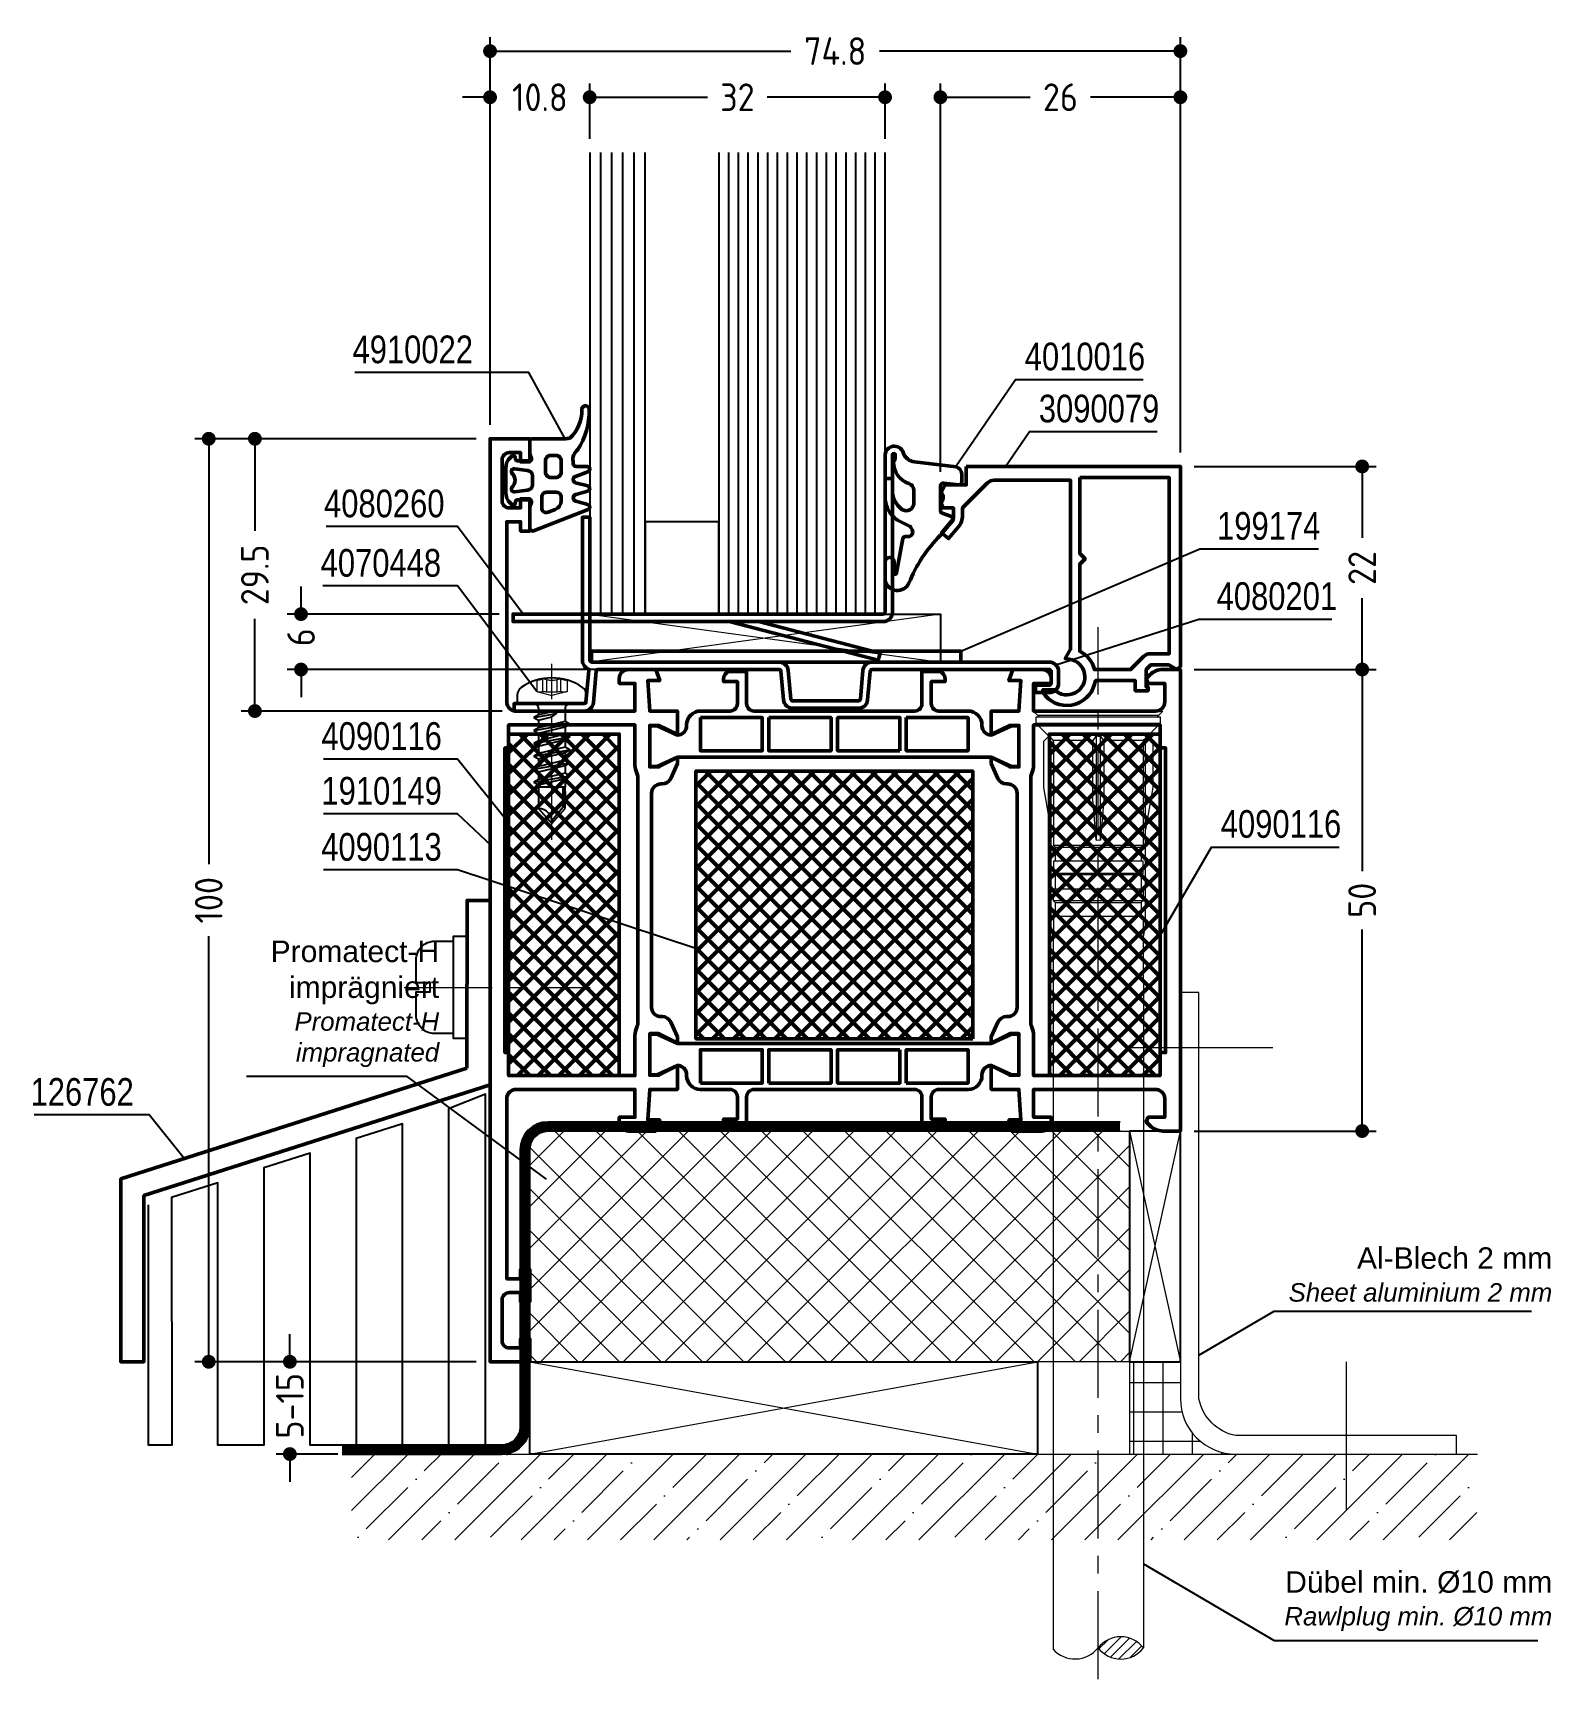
# Model space of a CAD drawing. Header units: millimetres. Extents: x 26 to 191, y 51 to 229.
import ezdxf
from ezdxf.enums import TextEntityAlignment as Align

# ---------------------------------------------------------------- set-up
doc = ezdxf.new("R2010")
doc.units = ezdxf.units.MM
doc.linetypes.add('CENTER', pattern=[50.8, 31.75, -6.35, 6.35, -6.35])
doc.linetypes.add('HIDDEN', pattern=[9.525, 6.35, -3.175])
for name, color, linetype, lineweight in [('AM_5', 3, 'Continuous', 25), ('AM_C', 50, 'Continuous', 50), ('AM_S', 80, 'Continuous', 50), ('Cent3', 70, 'CENTER', 18), ('CHide3', 70, 'HIDDEN', 18), ('Cont2', 2, 'Continuous', 25), ('Cont3', 70, 'Continuous', 18)]:
    doc.layers.add(name, color=color, linetype=linetype, lineweight=lineweight)
doc.layers.add('WBC-GER-ENG', color=7, linetype='Continuous')
doc.styles.add('HBS_DIMTEXTSTYLE', font='isocp.shx')
doc.styles.add('SWISS', font='swiss.ttf')
doc.styles.add('SWISSL', font='swissl.ttf')
doc.dimstyles.new('Konstruktionsschnitt 1-1$0', dxfattribs={"dimtxt": 3, "dimasz": 1.5, "dimexe": 1.5, "dimexo": 1.5, "dimgap": 1.5, "dimtad": 0, "dimdsep": 46, "dimtxsty": 'HBS_DIMTEXTSTYLE', "dimblk": 'PUNKT', "dimcen": 0, "dimclrd": 3, "dimclre": 3, "dimclrt": 2, "dimadec": 1, "dimazin": 2, "dimtfac": 0.7, "dimtofl": 0, "dimtmove": 0, "dimatfit": 3, "dimfxl": 0, "dimtolj": 1, "dimtzin": 0, "dimarcsym": 0})

# ---------------------------------------------------------------- blocks, each defined once
blk = doc.blocks.new('PUNKT')
at = {"color": 0, "linetype": 'Continuous'}
blk.add_line((-0.5, 0), (-1, 0), dxfattribs=at)
at = {"color": 0, "linetype": 'Continuous', "const_width": 0.5}
blk.add_lwpolyline([(-0.25, 0, 1), (0.25, 0, 1)], format="xyb", close=True, dxfattribs=at)
blk = doc.blocks.new('*D23')
at = {"layer": 'AM_5', "color": 3, "lineweight": -2, "transparency": 16777216}
for p, q in [((55.38, 167.47), (55.38, 168.97)), ((76.86, 165.97), (53.88, 165.97)), ((89.36, 159.97), (53.88, 159.97)), ((55.38, 158.47), (55.38, 156.97))]:
    blk.add_line(p, q, dxfattribs=at)
at = {"layer": 'AM_5', "color": 3, "lineweight": -2, "transparency": 16777216, "xscale": 1.5, "yscale": 1.5, "zscale": 1.5}
for p, rotation in [((55.38, 165.97), 270), ((55.38, 159.97), 90)]:
    blk.add_blockref('PUNKT', p, dxfattribs=dict(at, rotation=rotation))
at = {"layer": 'AM_5', "color": 2, "transparency": 16777216, "insert": (55.38, 163.47), "char_height": 3, "attachment_point": 5, "rotation": 90, "style": 'HBS_DIMTEXTSTYLE'}
blk.add_mtext('\\A1;6', dxfattribs=at)
blk = doc.blocks.new('*D24')
at = {"layer": 'AM_5', "color": 3, "lineweight": -2, "transparency": 16777216}
for p, q in [((74.36, 184.97), (48.88, 184.97)), ((50.38, 183.47), (50.38, 174.98)), ((50.38, 156.97), (50.38, 165.46)), ((77.16, 155.47), (48.88, 155.47))]:
    blk.add_line(p, q, dxfattribs=at)
at = {"layer": 'AM_5', "color": 3, "lineweight": -2, "transparency": 16777216, "xscale": 1.5, "yscale": 1.5, "zscale": 1.5}
for p, rotation in [((50.38, 184.97), 90), ((50.38, 155.47), 270)]:
    blk.add_blockref('PUNKT', p, dxfattribs=dict(at, rotation=rotation))
at = {"layer": 'AM_5', "color": 2, "transparency": 16777216, "insert": (50.38, 170.22), "char_height": 3, "attachment_point": 5, "rotation": 90, "style": 'HBS_DIMTEXTSTYLE'}
blk.add_mtext('\\A1;29.5', dxfattribs=at)
blk = doc.blocks.new('*D25')
at = {"layer": 'AM_5', "color": 3, "lineweight": -2, "transparency": 16777216}
for p, q in [((74.36, 184.97), (43.88, 184.97)), ((45.38, 183.47), (45.38, 138.87)), ((45.38, 86.47), (45.38, 131.07)), ((74.36, 84.97), (43.88, 84.97))]:
    blk.add_line(p, q, dxfattribs=at)
at = {"layer": 'AM_5', "color": 3, "lineweight": -2, "transparency": 16777216, "xscale": 1.5, "yscale": 1.5, "zscale": 1.5}
for p, rotation in [((45.38, 184.97), 90), ((45.38, 84.97), 270)]:
    blk.add_blockref('PUNKT', p, dxfattribs=dict(at, rotation=rotation))
at = {"layer": 'AM_5', "color": 2, "transparency": 16777216, "insert": (45.38, 134.97), "char_height": 3, "attachment_point": 5, "rotation": 90, "style": 'HBS_DIMTEXTSTYLE'}
blk.add_mtext('\\A1;100', dxfattribs=at)
blk = doc.blocks.new('*D26')
at = {"layer": 'AM_5', "color": 3, "lineweight": -2, "transparency": 16777216}
for p, q in [((152.16, 181.97), (171.86, 181.97)), ((170.36, 180.47), (170.36, 174.25)), ((170.36, 161.47), (170.36, 167.69)), ((152.16, 159.97), (171.86, 159.97))]:
    blk.add_line(p, q, dxfattribs=at)
at = {"layer": 'AM_5', "color": 3, "lineweight": -2, "transparency": 16777216, "xscale": 1.5, "yscale": 1.5, "zscale": 1.5}
for p, rotation in [((170.36, 181.97), 90), ((170.36, 159.97), 270)]:
    blk.add_blockref('PUNKT', p, dxfattribs=dict(at, rotation=rotation))
at = {"layer": 'AM_5', "color": 2, "transparency": 16777216, "insert": (170.36, 170.97), "char_height": 3, "attachment_point": 5, "rotation": 90, "style": 'HBS_DIMTEXTSTYLE'}
blk.add_mtext('\\A1;22', dxfattribs=at)
blk = doc.blocks.new('*D27')
at = {"layer": 'AM_5', "color": 3, "lineweight": -2, "transparency": 16777216}
for p, q in [((152.16, 159.97), (171.86, 159.97)), ((170.36, 158.47), (170.36, 138.12)), ((170.36, 111.47), (170.36, 131.82)), ((152.16, 109.97), (171.86, 109.97))]:
    blk.add_line(p, q, dxfattribs=at)
at = {"layer": 'AM_5', "color": 3, "lineweight": -2, "transparency": 16777216, "xscale": 1.5, "yscale": 1.5, "zscale": 1.5}
for p, rotation in [((170.36, 159.97), 90), ((170.36, 109.97), 270)]:
    blk.add_blockref('PUNKT', p, dxfattribs=dict(at, rotation=rotation))
at = {"layer": 'AM_5', "color": 2, "transparency": 16777216, "insert": (170.36, 134.97), "char_height": 3, "attachment_point": 5, "rotation": 90, "style": 'HBS_DIMTEXTSTYLE'}
blk.add_mtext('\\A1;50', dxfattribs=at)
blk = doc.blocks.new('*D28')
at = {"layer": 'AM_5', "color": 3, "lineweight": -2, "transparency": 16777216}
for p, q in [((86.66, 217.47), (86.66, 223.47)), ((118.66, 217.47), (118.66, 223.47)), ((88.16, 221.97), (99.42, 221.97)), ((117.16, 221.97), (105.9, 221.97))]:
    blk.add_line(p, q, dxfattribs=at)
at = {"layer": 'AM_5', "color": 3, "lineweight": -2, "transparency": 16777216, "xscale": 1.5, "yscale": 1.5, "zscale": 1.5, "rotation": 180}
blk.add_blockref('PUNKT', (86.66, 221.97), dxfattribs=at)
at = {"layer": 'AM_5', "color": 3, "lineweight": -2, "transparency": 16777216, "xscale": 1.5, "yscale": 1.5, "zscale": 1.5}
blk.add_blockref('PUNKT', (118.66, 221.97), dxfattribs=at)
at = {"layer": 'AM_5', "color": 2, "transparency": 16777216, "insert": (102.66, 221.97), "char_height": 3, "attachment_point": 5, "style": 'HBS_DIMTEXTSTYLE'}
blk.add_mtext('\\A1;32', dxfattribs=at)
blk = doc.blocks.new('*D29')
at = {"layer": 'AM_5', "color": 3, "lineweight": -2, "transparency": 16777216}
for p, q in [((75.86, 186.47), (75.86, 223.47)), ((86.66, 217.47), (86.66, 223.47)), ((74.36, 221.97), (72.86, 221.97)), ((88.16, 221.97), (89.66, 221.97))]:
    blk.add_line(p, q, dxfattribs=at)
at = {"layer": 'AM_5', "color": 3, "lineweight": -2, "transparency": 16777216, "xscale": 1.5, "yscale": 1.5, "zscale": 1.5}
blk.add_blockref('PUNKT', (75.86, 221.97), dxfattribs=at)
at = {"layer": 'AM_5', "color": 3, "lineweight": -2, "transparency": 16777216, "xscale": 1.5, "yscale": 1.5, "zscale": 1.5, "rotation": 180}
blk.add_blockref('PUNKT', (86.66, 221.97), dxfattribs=at)
at = {"layer": 'AM_5', "color": 2, "transparency": 16777216, "insert": (81.26, 221.97), "char_height": 3, "attachment_point": 5, "style": 'HBS_DIMTEXTSTYLE'}
blk.add_mtext('\\A1;10.8', dxfattribs=at)
blk = doc.blocks.new('*D30')
at = {"layer": 'AM_5', "color": 3, "lineweight": -2, "transparency": 16777216}
for p, q in [((124.66, 181.37), (124.66, 223.47)), ((150.66, 183.47), (150.66, 223.47)), ((126.16, 221.97), (134.4, 221.97)), ((149.16, 221.97), (140.93, 221.97))]:
    blk.add_line(p, q, dxfattribs=at)
at = {"layer": 'AM_5', "color": 3, "lineweight": -2, "transparency": 16777216, "xscale": 1.5, "yscale": 1.5, "zscale": 1.5, "rotation": 180}
blk.add_blockref('PUNKT', (124.66, 221.97), dxfattribs=at)
at = {"layer": 'AM_5', "color": 3, "lineweight": -2, "transparency": 16777216, "xscale": 1.5, "yscale": 1.5, "zscale": 1.5}
blk.add_blockref('PUNKT', (150.66, 221.97), dxfattribs=at)
at = {"layer": 'AM_5', "color": 2, "transparency": 16777216, "insert": (137.66, 221.97), "char_height": 3, "attachment_point": 5, "style": 'HBS_DIMTEXTSTYLE'}
blk.add_mtext('\\A1;26', dxfattribs=at)
blk = doc.blocks.new('*D31')
at = {"layer": 'AM_5', "color": 3, "lineweight": -2, "transparency": 16777216}
for p, q in [((75.86, 186.47), (75.86, 228.47)), ((150.66, 183.47), (150.66, 228.47)), ((77.36, 226.97), (108.46, 226.97)), ((149.16, 226.97), (118.06, 226.97))]:
    blk.add_line(p, q, dxfattribs=at)
at = {"layer": 'AM_5', "color": 3, "lineweight": -2, "transparency": 16777216, "xscale": 1.5, "yscale": 1.5, "zscale": 1.5, "rotation": 180}
blk.add_blockref('PUNKT', (75.86, 226.97), dxfattribs=at)
at = {"layer": 'AM_5', "color": 3, "lineweight": -2, "transparency": 16777216, "xscale": 1.5, "yscale": 1.5, "zscale": 1.5}
blk.add_blockref('PUNKT', (150.66, 226.97), dxfattribs=at)
at = {"layer": 'AM_5', "color": 2, "transparency": 16777216, "insert": (113.26, 226.97), "char_height": 3, "attachment_point": 5, "style": 'HBS_DIMTEXTSTYLE'}
blk.add_mtext('\\A1;74.8', dxfattribs=at)
blk = doc.blocks.new('*D47')
at = {"layer": 'AM_5', "color": 3, "lineweight": -2, "transparency": 16777216}
for p, q in [((54.17, 86.47), (54.17, 87.97)), ((74.36, 84.97), (52.67, 84.97)), ((59.36, 74.97), (52.67, 74.97)), ((54.17, 73.47), (54.17, 71.97))]:
    blk.add_line(p, q, dxfattribs=at)
at = {"layer": 'AM_5', "color": 3, "lineweight": -2, "transparency": 16777216, "xscale": 1.5, "yscale": 1.5, "zscale": 1.5}
for p, rotation in [((54.17, 84.97), 270), ((54.17, 74.97), 90)]:
    blk.add_blockref('PUNKT', p, dxfattribs=dict(at, rotation=rotation))
at = {"layer": 'AM_5', "color": 2, "transparency": 16777216, "insert": (54.17, 80.2), "char_height": 3, "attachment_point": 5, "rotation": 90, "style": 'HBS_DIMTEXTSTYLE'}
blk.add_mtext('\\A1;5-15', dxfattribs=at)
blk = doc.blocks.new('WS4070448')
for p, q in [((-1.45, -9), (-1.45, -11.36)), ((-1.45, -9), (1.45, -9)), ((1.45, -11.36), (1.45, -9)), ((-1.45, -11.36), (0, -13)), ((0, -13), (1.45, -11.36))]:
    blk.add_line(p, q)
blk.add_lwpolyline([(3.32, 1.75, 0.314856), (-3.32, 1.75, 0.244912), (-3.75, 0.93), (-3.75, 0), (3.75, 0), (3.75, 0.93, 0.244912), (3.32, 1.75, 0.138291)], format="xyb")
for points in [[(-1.95, -1.5), (-1.45, -1.79), (0, -1.44), (0.5, -1.07), (0, -0.87), (-1.45, -1.21)], [(-1.95, -2.9), (-1.45, -3.19), (1.45, -2.5), (1.95, -2.21), (1.45, -1.92), (-1.45, -2.61)], [(-1.95, -4.3), (-1.45, -4.59), (1.45, -3.9), (1.95, -3.61), (1.45, -3.32), (-1.45, -4.01)], [(-1.95, -5.7), (-1.45, -5.99), (1.45, -5.3), (1.95, -5.01), (1.45, -4.72), (-1.45, -5.41)], [(-1.95, -7.1), (-1.45, -7.39), (1.45, -6.7), (1.95, -6.41), (1.45, -6.12), (-1.45, -6.81)], [(-1.95, -8.5), (-1.45, -8.79), (1.45, -8.1), (1.95, -7.81), (1.45, -7.52), (-1.45, -8.21)]]:
    blk.add_lwpolyline(points, close=True)
for points in [[(-1.95, -1.5), (0.5, -1.07)], [(-1.45, -0.5), (-1.45, -1.21)], [(1.45, -0.5), (1.45, -1.92)], [(-1.95, -2.9), (1.95, -2.21)], [(-1.45, -1.79), (-1.45, -2.21)], [(-1.45, -1.79), (-1.45, -2.61)], [(-1.45, -1.79), (-1.45, -2.61)], [(-1.45, -3.19), (-1.45, -4.01)], [(1.45, -2.5), (1.45, -3.32)], [(-1.95, -4.3), (1.95, -3.61)], [(-1.95, -5.7), (1.95, -5.01)], [(-1.45, -4.59), (-1.45, -5.41)], [(1.45, -3.9), (1.45, -4.72)], [(1.45, -5.3), (1.45, -6.12)], [(-1.95, -7.1), (1.95, -6.41)], [(-1.45, -5.99), (-1.45, -6.81)], [(1.45, -6.7), (1.45, -7.52)], [(-1.95, -8.5), (1.95, -7.81)], [(-1.45, -7.39), (-1.45, -8.21)], [(-1.45, -8.79), (-1.45, -9)], [(1.45, -8.1), (1.45, -9)], [(-1.45, -10.19), (-1.45, -11.01)], [(1.2, -9), (1.2, -11.25), (0.03, -12.65)], [(1.45, -9.5), (1.45, -10.32)]]:
    blk.add_lwpolyline(points)
for centre, radius, start, end in [((-1.95, -0.5), 0.5, 0, 90), ((1.95, -0.5), 0.5, 90, 180), ((-1.46, -12.83), 1.47, 353.4244, 89.6688)]:
    blk.add_arc(centre, radius, start, end)
at = {"layer": 'Cent3', "ltscale": 0.3}
blk.add_line((-0.02, -14.76), (0, 4.3), dxfattribs=at)
at = {"layer": 'CHide3'}
for p, q in [((-0.97, 1.33), (-0.97, 2.72)), ((-0.56, 1.33), (-0.56, 2.61)), ((0.56, 1.33), (0.56, 2.61)), ((0.97, 1.33), (0.97, 2.72))]:
    blk.add_line(p, q, dxfattribs=at)
for points in [[(-1.65, 2.56), (-1.65, 1.33)], [(1.65, 2.56), (1.65, 1.33)], [(-1.65, 1.33), (0, 0.89)], [(1.65, 1.33), (0, 0.89)]]:
    blk.add_lwpolyline(points, dxfattribs=at)
for centre, radius, start, end in [((-1.59, 3.84), 1.28, 267.2848, 298.8872), ((0, 5.49), 2.94, 250.6988, 289.3012), ((1.59, 3.84), 1.28, 241.1128, 272.7152), ((-1.31, 2.49), 1.21, 253.6643, 286.3357), ((0, 11.41), 10.13, 264.4948, 275.5052), ((1.31, 2.49), 1.21, 253.6643, 286.3357)]:
    blk.add_arc(centre, radius, start, end, dxfattribs=at)
blk = doc.blocks.new('*U53', base_point=(81.66, 166.97))
for p, q in [((82.86, 166.97), (82.86, 216.97)), ((84.06, 166.97), (84.06, 216.97)), ((85.26, 166.97), (85.26, 216.97)), ((86.46, 166.97), (86.46, 216.97)), ((96.72, 166.97), (96.72, 216.97)), ((97.78, 166.97), (97.78, 216.97)), ((98.84, 166.97), (98.84, 216.97)), ((99.9, 166.97), (99.9, 216.97)), ((100.96, 166.97), (100.96, 216.97)), ((102.02, 166.97), (102.02, 216.97)), ((103.08, 166.97), (103.08, 216.97)), ((104.13, 166.97), (104.13, 216.97)), ((105.19, 166.97), (105.19, 216.97)), ((106.25, 166.97), (106.25, 216.97)), ((107.31, 166.97), (107.31, 216.97)), ((108.37, 166.97), (108.37, 216.97)), ((109.43, 166.97), (109.43, 216.97)), ((110.49, 166.97), (110.49, 216.97)), ((111.55, 166.97), (111.55, 216.97)), ((112.6, 166.97), (112.6, 216.97))]:
    blk.add_line(p, q)
for points in [[(81.66, 216.97), (81.66, 166.97), (87.66, 166.97), (87.66, 216.97)], [(95.66, 216.97), (95.66, 166.97), (113.66, 166.97), (113.66, 216.97)]]:
    blk.add_lwpolyline(points)
blk.add_lwpolyline([(87.66, 166.97), (95.66, 166.97), (95.66, 176.97), (87.66, 176.97)], close=True)
blk = doc.blocks.new('*U55')
at = {"const_width": 1, "flags": 128}
blk.add_lwpolyline([(0, -0.5), (-62, -0.5, 0.41421), (-64.5, -3), (-64.5, -33, -0.414227), (-67, -35.5), (-84.3, -35.5)], format="xyb", dxfattribs=at)
for points in [[(0, 0), (-62, 0, 0.41421), (-65, -3), (-65, -33, -0.414227), (-67, -35), (-84.3, -35)], [(0, -1), (-62, -1, 0.41421), (-64, -3), (-64, -33, -0.414227), (-67, -36), (-84.3, -36)]]:
    blk.add_lwpolyline(points, format="xyb")
blk = doc.blocks.new('WI3090079')
for points in [[(-23.2, 22), (-23.2, 20), (-25.5, 20), (-25.9, 19.21, -0.339409), (-25.93, 17.99), (-25.7, 17.5), (-24.6, 17.5), (-24.6, 16.35), (-25.88, 14.82), (-25.12, 14.18), (-24.07, 15.43, 0.176327), (-23.6, 16.71), (-23.6, 17.5), (-20.89, 20.21, -0.198912), (-20.19, 20.5), (-11.9, 20.5), (-11.9, 2.2), (-12.48, 1.19), (-12.04, 1.13, -1.382111), (-13.66, -2.2), (-14.9, -2.2), (-14.9, -2.49, 0.652679), (-9.3, -1.57), (-9.2, -1.2), (-4.9, -1.2), (-4.9, -2.3), (-3.5, -2.3), (-3.5, -1.9), (-3.7, -1.9), (-3.7, 0), (-3.2, 0.5), (-1.25, 0.5), (-0.45, 0.04), (0, 0.3), (0, 22), (-23.2, 22)], [(-10.9, 20.8), (-10.9, 12.58), (-10.32, 12), (-10.9, 11.42), (-10.9, 1.97, -0.213458), (-9.31, 0), (-5.4, 0), (-3.99, 1.41, -0.198912), (-3.28, 1.7), (-1.2, 1.7), (-1.2, 20.8), (-10.9, 20.8)]]:
    blk.add_lwpolyline(points, format="xyb", close=True)
blk = doc.blocks.new('WI4010016')
for points in [[(1.19, 1.96, -0.346133), (1.8, 1.18), (1.8, 0.3, -0.449698), (1.46, 0), (-0.16, 0.2, 0.449698), (-0.5, -0.1), (-0.5, -2.79, 0.315299), (-0.3, -3.07), (0.7, -3.44, -0.548619), (0.81, -3.93), (-0.5, -5.46, 0.104737), (-3.91, -10.66, -0.684728), (-6.5, -10.42), (-6.5, -8.36, -1), (-5.5, -8.36), (-5.5, -9.42, 0.287601), (-5.34, -9.69, 0.156883), (-5.25, -9.53), (-4.59, -5.82, -0.041381), (-4.57, -5.74), (-4.52, -5.69, -0.200274), (-4.31, -5.6), (-4, -5.6, 0.57735), (-3.57, -4.85), (-3.72, -4.58, 0.149451), (-3.85, -4.46), (-5.14, -3.83, -0.069927), (-5.25, -3.76), (-5.51, -3.53, -0.212557), (-6.5, -1.3), (-6.5, 3.2, -0.852431), (-4.55, 3.51, 0.291336), (-3.3, 2.49), (1.19, 1.96)], [(-3.4, -2, -0.612992), (-4.67, -2.65, -0.239931), (-5.7, -0.63), (-5.7, 3.25, -1), (-5.4, 3.25), (-5.4, 2.88, -0.317837), (-5.6, 2.6), (-5.6, 2.51, 0.317975), (-3.93, 0.15, -0.317975), (-3.4, -0.6), (-3.4, -2)]]:
    blk.add_lwpolyline(points, format="xyb", close=True)
blk = doc.blocks.new('WI126762')
blk.add_lwpolyline([(-2.5, -18.18), (-40, -30.17), (-40, -50), (-37.5, -50), (-37.5, -32), (0, -20), (0, 0), (-2.5, 0), (-2.5, -18.18)], close=True)
blk = doc.blocks.new('WI1910149')
for points in [[(20.3, -14.8), (19.57, -13.19, 0.294108), (18.66, -12.6), (18.5, -12.6, -0.414214), (17.5, -11.6), (17.5, 11.6, -0.414214), (18.5, 12.6), (18.66, 12.6, 0.294108), (19.57, 13.19), (20.3, 14.8), (20.3, 15.5), (18.1, 14.5), (17.3, 14.5), (17.3, 18.9), (18.1, 18.9), (20.3, 17.9), (20.3, 20.5), (17.3, 20.5), (17.08, 23.8), (18.39, 23.8), (17.95, 25), (15, 25, 0.414214), (14, 24), (14, 23.5), (15.7, 23.5), (15.7, 20.5), (2.8, 20.5, -0.414214), (1.8, 21.5), (1.8, 41), (3.3, 41), (3.3, 40), (4.3, 40), (4.3, 43.5), (3.3, 43.5), (3.3, 42.5), (2.1, 42.5, -0.414214), (1.3, 43.3), (1.3, 47.7, -0.414214), (2.1, 48.5), (3.3, 48.5), (3.3, 47.5), (4.3, 47.5), (4.3, 50), (0, 50), (0, -50), (4.3, -50), (4.3, -47.5), (3.3, -47.5), (3.3, -48.5), (2.1, -48.5, -0.414214), (1.3, -47.7), (1.3, -43.3, -0.414214), (2.1, -42.5), (3.3, -42.5), (3.3, -43.5), (4.3, -43.5), (4.3, -40), (3.3, -40), (3.3, -41), (1.8, -41), (1.8, -21.5, -0.414214), (2.8, -20.5), (15.7, -20.5), (15.7, -23.5), (14, -23.5), (14, -24, 0.414214), (15, -25), (17.95, -25), (18.39, -23.8), (17.08, -23.8), (17.3, -20.5), (20.3, -20.5), (20.3, -17.9), (18.1, -18.9), (17.3, -18.9), (17.3, -14.5), (18.1, -14.5), (20.3, -15.5), (20.3, -14.8)], [(54.3, 14.8), (54.3, 15.5), (56.5, 14.5), (57.3, 14.5), (57.3, 18.9), (56.5, 18.9), (54.3, 17.9), (54.3, 20.5), (57.3, 20.5), (57.52, 23.8), (56.21, 23.8), (56.65, 25), (59.8, 25, -0.414214), (60.8, 24), (60.8, 23.5), (58.9, 23.5), (58.9, 20.5), (72.1, 20.5, 0.414214), (73.1, 21.5), (73.1, 23.5), (71.3, 23.5), (71.09, 24.01), (71.49, 24.41, -0.198912), (72.9, 25), (74.8, 25), (74.8, -25), (72.9, -25, -0.198912), (71.49, -24.41), (71.09, -24.01), (71.3, -23.5), (73.1, -23.5), (73.1, -21.5, 0.414214), (72.1, -20.5), (58.9, -20.5), (58.9, -23.5), (60.8, -23.5), (60.8, -24, -0.414214), (59.8, -25), (56.65, -25), (56.21, -23.8), (57.52, -23.8), (57.3, -20.5), (54.3, -20.5), (54.3, -17.9), (56.5, -18.9), (57.3, -18.9), (57.3, -14.5), (56.5, -14.5), (54.3, -15.5), (54.3, -14.8), (55.03, -13.19, -0.294108), (55.94, -12.6), (56.1, -12.6, 0.414214), (57.1, -11.6), (57.1, 11.6, 0.414214), (56.1, 12.6), (55.94, 12.6, -0.294108), (55.03, 13.19), (54.3, 14.8)], [(54.3, 17.9), (54.3, 17.95), (56.3, 18.95), (57.3, 18.95), (57.3, 14.45), (56.3, 14.45), (54.3, 15.45), (54.3, 15.5), (20.3, 15.5), (20.3, 15.45), (18.3, 14.45), (17.3, 14.45), (17.3, 18.95), (18.3, 18.95), (20.3, 17.95), (20.3, 17.9, 0.414214), (21.3, 18.9), (21.3, 19, -0.414214), (22.8, 20.5), (26, 20.5, 0.414214), (26.8, 21.3), (26.8, 23.7), (25.3, 23.7), (25.3, 24, -0.414214), (26.1, 24.8), (27.8, 24.8), (27.8, 21.3, 0.414214), (28.6, 20.5), (46, 20.5, 0.414214), (46.8, 21.3), (46.8, 24.8), (48.5, 24.8, -0.414214), (49.3, 24), (49.3, 23.7), (47.8, 23.7), (47.8, 21.3, 0.414214), (48.6, 20.5), (51.8, 20.5, -0.414214), (53.3, 19), (53.3, 18.9, 0.414214), (54.3, 17.9)], [(2, 16.5), (1.6, 16.5), (1.6, -16.5), (2, -16.5), (2, -19), (15.7, -19), (15.7, -14.65, -0.112281), (15.9, -13.76, 0.112281), (16, -13.33), (16, 13.33, 0.112281), (15.9, 13.76, -0.112281), (15.7, 14.65), (15.7, 19), (2, 19), (2, 16.5)], [(72.6, 16.5), (73.2, 16.5), (73.2, -16.5), (72.6, -16.5), (72.6, -19), (58.9, -19), (58.9, -14.65, 0.112281), (58.7, -13.76, -0.112281), (58.6, -13.33), (58.6, 13.33, -0.112281), (58.7, 13.76, 0.112281), (58.9, 14.65), (58.9, 19), (72.6, 19), (72.6, 16.5)], [(54.3, -17.9), (54.3, -17.95), (56.3, -18.95), (57.3, -18.95), (57.3, -14.45), (56.3, -14.45), (54.3, -15.45), (54.3, -15.5), (20.3, -15.5), (20.3, -15.45), (18.3, -14.45), (17.3, -14.45), (17.3, -18.95), (18.3, -18.95), (20.3, -17.95), (20.3, -17.9, -0.414214), (21.3, -18.9), (21.3, -19, 0.414214), (22.8, -20.5), (26, -20.5, -0.414214), (26.8, -21.3), (26.8, -23.7), (25.3, -23.7), (25.3, -24, 0.414214), (26.1, -24.8), (27.8, -24.8), (27.8, -21.3, -0.414214), (28.6, -20.5), (46, -20.5, -0.414214), (46.8, -21.3), (46.8, -24.8), (48.5, -24.8, 0.414214), (49.3, -24), (49.3, -23.7), (47.8, -23.7), (47.8, -21.3, -0.414214), (48.6, -20.5), (51.8, -20.5, 0.414214), (53.3, -19), (53.3, -18.9, -0.414214), (54.3, -17.9)]]:
    blk.add_lwpolyline(points, format="xyb", close=True)
for points in [[(22.8, 19.8), (29.5, 19.8), (29.5, 16.2), (22.8, 16.2), (22.8, 19.8)], [(30.2, 19.8), (36.95, 19.8), (36.95, 16.2), (30.2, 16.2), (30.2, 19.8)], [(44.4, 16.2), (37.65, 16.2), (37.65, 19.8), (44.4, 19.8), (44.4, 16.2)], [(45.1, 19.8), (51.8, 19.8), (51.8, 16.2), (45.1, 16.2), (45.1, 19.8)], [(22.8, -19.8), (29.5, -19.8), (29.5, -16.2), (22.8, -16.2), (22.8, -19.8)], [(30.2, -19.8), (36.95, -19.8), (36.95, -16.2), (30.2, -16.2), (30.2, -19.8)], [(44.4, -16.2), (37.65, -16.2), (37.65, -19.8), (44.4, -19.8), (44.4, -16.2)], [(45.1, -19.8), (51.8, -19.8), (51.8, -16.2), (45.1, -16.2), (45.1, -19.8)]]:
    blk.add_lwpolyline(points, close=True)
blk = doc.blocks.new('WI4090116')
h = blk.add_hatch()
h.set_pattern_fill('ANSI37', color=256, scale=0.5, style=0)
h.set_pattern_definition([(45, (20, 10), (-1.12253, 1.12253), []), (135, (20, 10), (-1.12253, -1.12253), [])])
h.paths.add_polyline_path([(12, 37), (0, 37), (0, 0), (12, 0)])
blk.add_lwpolyline([(12, 0), (12, 37), (0, 37), (0, 0), (12, 0)], close=True)
blk = doc.blocks.new('WI4910022')
blk.add_line((0.3, 0), (0.3, 0))
blk.add_lwpolyline([(0, -7.38), (0, -9.7, 0.537715), (0.42, -9.98), (6.32, -7.68, 0.71283), (6.28, -7.11), (4.98, -6.76, -0.767327), (4.98, -6.04), (6.28, -5.69, 0.767327), (6.28, -5.11), (4.96, -4.76, -0.767327), (4.96, -4.08), (6.28, -3.59, 0.876976), (6.2, -3), (5, -3, -0.414214), (4.7, -2.7), (4.7, -2.48, -0.288751), (5.2, -1.18, 0.150709), (6.44, 3.17, 1.016945), (5.64, 3.15, -0.221064), (4.33, 0.05, -0.039181), (3.7, 0), (0.3, 0, 0.414214), (0, -0.3), (0, -1.62), (0.19, -2.13, -0.520567), (0, -2.4), (-1.33, -2.4, -0.36397), (-1.53, -2.23), (-1.58, -1.97, 0.594937), (-1.91, -1.85), (-2.12, -2.05, 0.208), (-2.6, -3.15), (-2.6, -5.85, 0.208), (-2.12, -6.95), (-1.91, -7.15, 0.594937), (-1.58, -7.03), (-1.53, -6.77, -0.36397), (-1.33, -6.6), (0, -6.6, -0.520567), (0.19, -6.87), (0, -7.38)], format="xyb")
for points in [[(0.3, -4.98, -0.378866), (-0.23, -5.57), (-1.66, -5.75, -0.717695), (-1.91, -5.24, 0.421053), (-1.91, -3.76, -0.717695), (-1.66, -3.25), (-0.23, -3.43, -0.378866), (0.3, -4.02), (0.3, -4.98)], [(2.3, -4.2, -0.414214), (1.7, -3.6), (1.7, -2.4, -0.414214), (2.3, -1.8), (2.8, -1.8, -0.414214), (3.4, -2.4), (3.4, -3.6, -0.414214), (2.8, -4.2)], [(1.98, -7.97, -0.527791), (1.3, -7.51), (1.3, -6.3, -0.414214), (1.8, -5.8), (2.9, -5.8, -0.414214), (3.4, -6.3), (3.4, -6.73, -0.30908), (2.76, -7.67)]]:
    blk.add_lwpolyline(points, format="xyb", close=True)
blk = doc.blocks.new('WI4080201')
blk.add_lwpolyline([(-49, 1, 0.414214), (-48.8, 0.8), (-28.48, 0.8, -0.388879), (-27.49, -0.11), (-27.22, -3.22, 0.388879), (-27.02, -3.4), (-19.88, -3.4, 0.388879), (-19.68, -3.22), (-19.41, -0.11, -0.388879), (-18.42, 0.8), (0.8, 0.8, -0.414214), (1.8, -0.2), (1.8, -1.5, -0.414214), (0.8, -2.5), (-0.7, -2.5), (-0.7, -1.7), (0.8, -1.7, 0.414214), (1, -1.5), (1, -0.2, 0.414214), (0.8, 0), (-18.42, 0, 0.388879), (-18.62, -0.18), (-18.89, -3.29, -0.388879), (-19.88, -4.2), (-27.02, -4.2, -0.388879), (-28.01, -3.29), (-28.28, -0.18, 0.388879), (-28.48, 0), (-48.12, 0, 0.388879), (-48.32, -0.18), (-48.61, -3.59, -0.388879), (-49.61, -4.5), (-57.2, -4.5), (-57.2, -3.7), (-49.61, -3.7, 0.388879), (-49.41, -3.52), (-49.11, -0.11, -0.039327), (-49.09, 0.04, -0.331311), (-49.8, 1), (-49.8, 16.5), (-49, 16.5), (-49, 1)], format="xyb", close=True)
blk = doc.blocks.new('WI4080260')
blk.add_lwpolyline([(0.8, 0.2, -0.414214), (-0.2, -0.8), (-40.3, -0.8), (-40.3, 0), (-0.2, 0, 0.414214), (0, 0.2), (0, 14.7), (0.8, 14.7), (0.8, 0.2)], format="xyb", close=True)
blk.add_lwpolyline([(-13.72, -0.8), (-0.53, -4.23), (-0.74, -5), (-16.9, -0.8)])
blk = doc.blocks.new('WI199174')
blk.add_lwpolyline([(0, 1.2), (0, 0), (40, 0), (40, 1.2)], close=True)
blk = doc.blocks.new('WI4090113')
h = blk.add_hatch()
h.set_pattern_fill('ANSI37', color=256, scale=0.5)
h.set_pattern_definition([(45, (-15, 0.5), (-1.12253, 1.12253), []), (135, (-15, 0.5), (-1.12253, -1.12253), [])])
h.paths.add_polyline_path([(15, 0.5), (15, 29.5), (-15, 29.5), (-15, 0.5)])
blk.add_lwpolyline([(15, 0.5), (-15, 0.5), (-15, 29.5), (15, 29.5), (15, 0.5)], close=True)

msp = doc.modelspace()

# ---------------------------------------------------------------- hatches: boundary and pattern name
at = {"layer": 'Cont3'}
h = msp.add_hatch(dxfattribs=at)
h.set_pattern_fill('ANSI37', color=256, style=0)
h.set_pattern_definition([(45, (-379.1226, -339.5445), (-2.245064, 2.245064), []), (135, (-379.1226, -339.5445), (-2.245064, -2.245064), [])])
h.paths.add_polyline_path([(145.164, 84.969), (145.164, 109.969), (80.164, 109.969), (80.164, 84.969)])
h = msp.add_hatch(dxfattribs=at)
h.set_pattern_fill('ANSI37', color=256, angle=45, style=0)
h.set_pattern_definition([(90, (-178.2226, -339.5445), (-3.175, 7e-16), []), (180, (-178.2226, -339.5445), (-7e-16, -3.175), [])])
h.paths.add_polyline_path([(146.664, 84.969), (145.164, 84.969), (145.164, 74.969), (146.664, 74.969)])
h.paths.add_polyline_path([(150.664, 80.969), (150.664, 84.969), (146.664, 84.969), (146.664, 74.969), (156.664, 74.969, -0.4142136)])
h = msp.add_hatch(dxfattribs=at)
h.set_pattern_fill('ANSI35', color=256, scale=0.8, style=0)
h.set_pattern_definition([(45, (-178.2226, -299.5445), (-3.5921, 3.5921), []), (45, (-174.6305, -299.5445), (-3.5921, 3.5921), [6.35, -1.27, 0, -1.27])])
h.paths.add_polyline_path([(182.776, 74.969), (60.864, 74.969), (60.864, 65.67), (182.776, 65.67)])
h = msp.add_hatch(dxfattribs=at)
h.set_pattern_fill('ANSI31', color=256, scale=0.24, style=0)
h.set_pattern_definition([(45, (5, 0), (-0.5388154, 0.5388154), [])])
edge = h.paths.add_edge_path()
edge.add_line((141.764, 53.987), (141.764, 53.953))
edge.add_arc((144.207, 55.879), 3.111, 218.24217, 322.16076)
edge.add_arc((144.207, 52.062), 3.111, 37.83924, 141.75783)

# ---------------------------------------------------------------- linework, layer by layer
at = {"layer": 'AM_5', "color": 3}
for points in [[(83.991, 184.97), (80.047, 192.155), (61.193, 192.155)], [(126.306, 181.931), (132.786, 191.386), (146.616, 191.386)], [(131.702, 181.97), (134.312, 185.745), (148.142, 185.745)], [(79.462, 165.97), (72.317, 175.461), (58.105, 175.461)], [(126.864, 161.97), (152.784, 173.029), (165.628, 173.029)], [(80.914, 157.604), (72.317, 169.025), (57.738, 169.025)], [(137.171, 160.477), (152.663, 165.424), (167.06, 165.424)], [(77.864, 143.35), (72.317, 150.264), (57.823, 150.264)], [(76.005, 140.878), (72.317, 144.335), (57.823, 144.335)], [(148.464, 131.153), (154.033, 140.736), (167.858, 140.736)], [(98.164, 129.737), (72.317, 138.254), (57.801, 138.254)], [(81.978, 104.758), (66.864, 115.885), (49.474, 115.885)], [(42.721, 106.99), (38.935, 111.709), (26.461, 111.709)], [(152.664, 85.685), (160.834, 90.446), (188.697, 90.446)], [(146.664, 63.083), (160.834, 54.783), (189.379, 54.783)]]:
    msp.add_lwpolyline(points, dxfattribs=at)
at = {"layer": 'Cent3', "ltscale": 0.3}
msp.add_line((141.764, 50.593), (141.764, 164.561), dxfattribs=at)
at = {"layer": 'Cent3'}
for p, q in [((160.664, 118.97), (144.664, 118.97)), ((168.614, 84.969), (168.614, 68.969))]:
    msp.add_line(p, q, dxfattribs=at)
at = {"layer": 'Cent3', "ltscale": 0.3}
msp.add_lwpolyline([(66.571, 125.532), (86.721, 125.532)], dxfattribs=at)
at = {"layer": 'Cont2'}
for points in [[(86.664, 165.97), (124.664, 165.97), (124.664, 160.77), (86.664, 160.77)], [(73.362, 131.032), (71.862, 131.032), (71.862, 120.032), (73.362, 120.032)], [(145.164, 84.969), (150.664, 84.969), (150.664, 109.97), (145.164, 109.97)], [(135.164, 84.966), (135.164, 74.968), (80.164, 74.968), (80.164, 84.969)]]:
    msp.add_lwpolyline(points, close=True, dxfattribs=at)
msp.add_lwpolyline([(71.862, 120.532), (69.862, 120.532, -0.4142136), (67.862, 122.532), (67.862, 125.032), (69.362, 125.032), (69.362, 126.032), (67.862, 126.032), (67.862, 128.532, -0.4142136), (69.862, 130.532), (71.862, 130.532)], format="xyb", dxfattribs=at)
msp.add_lwpolyline([(75.364, 75.94), (75.36, 113.962), (71.36, 112.363), (71.364, 75.94), (66.364, 75.94), (66.36, 110.764), (61.36, 109.165), (61.364, 75.94), (56.364, 75.94), (56.36, 107.567), (51.361, 105.968), (51.364, 75.94), (46.364, 75.94), (46.361, 104.369), (41.361, 102.77), (41.364, 75.94), (38.857, 75.94), (38.857, 101.97)], dxfattribs=at)
at = {"layer": 'Cont3'}
for p, q in [((124.664, 165.97), (86.664, 160.77)), ((86.664, 165.97), (124.664, 160.77)), ((135.414, 154.82), (134.764, 155.47)), ((134.764, 155.47), (148.764, 155.47)), ((148.764, 155.47), (148.114, 154.82)), ((148.514, 154.82), (135.014, 154.82)), ((135.014, 154.82), (135.014, 154.156)), ((136.421, 152.749), (135.014, 154.156)), ((135.014, 154.156), (148.514, 154.156)), ((148.264, 154.97), (135.264, 154.97)), ((147.107, 152.749), (148.514, 154.156)), ((148.514, 154.156), (148.514, 154.82)), ((135.864, 152.191), (136.423, 152.751)), ((135.864, 147.191), (135.864, 152.191)), ((136.423, 152.751), (136.658, 152.529)), ((136.658, 152.529), (136.892, 152.306)), ((136.664, 151.86), (136.901, 152.097)), ((136.664, 147.261), (136.664, 151.86)), ((136.892, 152.306), (141.235, 152.306)), ((136.896, 152.201), (136.892, 152.306)), ((136.901, 152.097), (136.896, 152.201)), ((136.901, 152.097), (136.901, 140.92)), ((141.164, 152.097), (141.2, 152.201)), ((141.164, 151.86), (141.164, 152.097)), ((141.164, 147.261), (141.164, 151.86)), ((141.2, 152.201), (141.235, 152.306)), ((141.235, 152.306), (141.386, 152.529)), ((141.386, 152.529), (141.537, 152.751)), ((141.764, 152.751), (141.537, 152.751)), ((141.537, 152.751), (141.537, 152.191)), ((141.537, 152.191), (141.537, 147.191)), ((141.764, 152.751), (141.991, 152.751)), ((141.991, 152.191), (141.991, 152.751)), ((141.991, 152.751), (142.141, 152.529)), ((141.991, 147.191), (141.991, 152.191)), ((142.141, 152.529), (142.292, 152.306)), ((142.292, 152.306), (146.635, 152.306)), ((142.292, 152.306), (142.328, 152.201)), ((142.328, 152.201), (142.364, 152.097)), ((142.364, 152.097), (142.364, 151.86)), ((142.364, 151.86), (142.364, 147.261)), ((146.631, 152.201), (146.627, 152.097)), ((146.627, 152.097), (146.627, 140.92)), ((146.864, 151.86), (146.627, 152.097)), ((146.635, 152.306), (146.631, 152.201)), ((146.635, 152.306), (146.87, 152.529)), ((146.864, 147.261), (146.864, 151.86)), ((146.87, 152.529), (147.104, 152.751)), ((147.104, 152.751), (147.664, 152.191)), ((147.664, 152.191), (147.664, 147.191)), ((136.664, 142.654), (135.864, 147.191)), ((136.664, 132.154), (136.664, 147.261)), ((141.164, 145.918), (141.164, 147.261)), ((141.537, 147.191), (141.537, 141.49)), ((141.991, 141.49), (141.991, 147.191)), ((142.364, 147.261), (142.364, 145.918)), ((146.864, 132.154), (146.864, 147.261)), ((147.664, 147.191), (146.864, 142.654)), ((141.35, 143.728), (141.164, 145.918)), ((142.364, 145.918), (142.178, 143.728)), ((141.537, 141.49), (141.35, 143.728)), ((142.178, 143.728), (141.991, 141.49)), ((146.627, 140.92), (136.901, 140.92)), ((136.901, 140.92), (137.102, 140.72)), ((141.537, 141.49), (141.764, 141.52)), ((141.764, 141.52), (141.991, 141.49)), ((146.627, 140.92), (146.425, 140.72)), ((146.627, 139.22), (136.901, 139.22)), ((136.901, 139.22), (136.901, 137.92)), ((137.102, 140.72), (146.425, 140.72)), ((137.102, 140.72), (137.102, 139.22)), ((146.425, 140.72), (146.425, 139.22)), ((146.627, 137.92), (146.627, 139.22)), ((136.901, 137.92), (146.627, 137.92)), ((137.102, 137.72), (136.901, 137.92)), ((146.425, 137.72), (137.102, 137.72)), ((137.102, 137.72), (137.102, 136.22)), ((146.627, 137.92), (146.425, 137.72)), ((146.425, 137.72), (146.425, 136.22)), ((136.901, 136.22), (146.627, 136.22)), ((136.901, 134.92), (136.901, 136.22)), ((146.627, 136.22), (146.627, 134.92)), ((146.627, 134.92), (136.901, 134.92)), ((136.901, 134.92), (137.102, 134.72)), ((137.102, 134.72), (146.425, 134.72)), ((137.102, 134.72), (137.102, 133.22)), ((146.627, 134.92), (146.425, 134.72)), ((146.425, 134.72), (146.425, 133.22)), ((136.901, 130.811), (136.664, 132.154)), ((146.627, 133.22), (136.901, 133.22)), ((136.901, 133.22), (136.901, 130.811)), ((146.627, 133.22), (146.627, 130.811)), ((146.627, 130.811), (146.864, 132.154)), ((136.864, 131.02), (136.864, 125.944)), ((146.664, 125.944), (146.664, 131.02)), ((136.864, 125.944), (136.864, 53.836)), ((146.664, 125.944), (146.664, 53.97)), ((145.164, 84.969), (150.664, 109.97)), ((145.164, 109.969), (150.664, 84.969)), ((80.164, 84.969), (135.164, 74.968)), ((80.164, 74.969), (135.164, 84.966)), ((60.864, 74.969), (182.864, 74.969))]:
    msp.add_line(p, q, dxfattribs=at)
msp.add_lwpolyline([(150.664, 124.97), (150.664, 80.969, 0.4142136), (156.664, 74.969), (180.564, 74.969), (180.564, 76.969), (156.664, 76.969, -0.3042737), (152.664, 80.969), (152.664, 124.97)], format="xyb", close=True, dxfattribs=at)
msp.add_lwpolyline([(80.164, 84.969), (80.164, 109.969), (145.164, 109.969), (145.164, 84.969)], close=True, dxfattribs=at)
msp.add_lwpolyline([(150.664, 84.969), (145.164, 84.969), (145.164, 74.969), (156.664, 74.969)], dxfattribs=at)
for centre, radius, start, end in [((139.25, 55.968), 3.2, 221.77323, 321.37517), ((144.207, 52.062), 3.111, 37.83924, 142.16076), ((144.207, 55.879), 3.111, 217.83924, 322.16076)]:
    msp.add_arc(centre, radius, start, end, dxfattribs=at)

# ---------------------------------------------------------------- block references
at = {"layer": 'AM_C'}
for name, p in [('WI4910022', (80.164, 184.97)), ('WI4010016', (125.164, 179.97)), ('WI4080260', (118.664, 165.97)), ('WI4080201', (135.664, 159.97)), ('WI199174', (86.864, 160.77)), ('WI4090116', (77.864, 115.97)), ('WI4090113', (113.164, 119.47))]:
    msp.add_blockref(name, p, dxfattribs=at)
at = {"layer": 'AM_C', "xscale": -1}
msp.add_blockref('WI4090116', (148.464, 115.97), dxfattribs=at)
at = {"layer": 'AM_S'}
for name, p in [('WI1910149', (75.864, 134.97)), ('WI3090079', (150.664, 159.97))]:
    msp.add_blockref(name, p, dxfattribs=at)
at = {"layer": 'AM_S', "rotation": 359.9881678523639}
msp.add_blockref('WI126762', (75.864, 134.962), dxfattribs=at)
at = {"layer": 'Cont2'}
for name, p in [('*U53', (86.664, 165.97)), ('WS4070448', (82.564, 156.27)), ('*U55', (144.124, 110.94))]:
    msp.add_blockref(name, p, dxfattribs=at)

# ---------------------------------------------------------------- texts
at = {"layer": 'AM_5', "color": 2, "style": 'SWISS', "width": 0.8}
for s, p in [('4910022', (74.012, 193.155)), ('4080260', (70.925, 176.461)), ('4070448', (70.558, 170.025)), ('4080201', (167.641, 166.424)), ('4090116', (70.643, 151.264)), ('1910149', (70.643, 145.335)), ('4090113', (70.621, 139.254)), ('126762', (37.26, 112.709))]:
    msp.add_text(s, height=3, dxfattribs=at).set_placement(p, align=Align.RIGHT)
for s, p in [('4010016', (133.796, 192.386)), ('3090079', (135.323, 186.745)), ('199174', (154.64, 174.029)), ('4090116', (155.039, 141.736))]:
    msp.add_text(s, height=3, dxfattribs=at).set_placement(p)
at = {"layer": 'WBC-GER-ENG', "char_height": 2, "attachment_point": 9, "style": 'SWISSL'}
for s, insert, width in [('{\\fSwis721 BT|b0|i0|c0|p34;\\H1.165x;\\C2;Promatect-H imprägniert ^J\\fSwis721 BT|b0|i1|c0|p34;\\H0.85837x;Promatect-H ^Jimpragnated}', (70.35, 116.898), 20.96709), ('{\\fSwis721 BT|b0|i0|c0|p34;\\H1.165x;\\C2;Al-Blech 2 mm  ^J\\fSwis721 BT|b0|i1|c0|p34;\\H0.85837x;Sheet aluminium 2 mm }', (190.957, 91.459), 30.21495), ('{\\fSwis721 BT|b0|i0|c0|p34;\\H1.165x;\\C2;Dübel min. Ø10 mm  ^J\\fSwis721 BT|b0|i1|c0|p34;\\H0.85837x;Rawlplug min. Ø10 mm }', (190.957, 55.796), 30.21495)]:
    msp.add_mtext(s, dxfattribs=dict(at, insert=insert, width=width))

# ---------------------------------------------------------------- dimensions: what is measured, and where the dimension line sits
at = {"layer": 'AM_5'}
for base, p1, p2, picture, middle in [((150.664, 226.97), (75.864, 184.97), (150.664, 181.97), '*D31', (113.264, 226.97)), ((86.664, 221.97), (75.864, 184.97), (86.664, 215.97), '*D29', (81.264, 221.97)), ((118.664, 221.97), (86.664, 215.97), (118.664, 215.97), '*D28', (102.664, 221.97)), ((124.664, 221.97), (150.664, 181.97), (124.664, 179.87), '*D30', (137.664, 221.97))]:
    dim = msp.add_linear_dim(base=base, p1=p1, p2=p2, dimstyle='Konstruktionsschnitt 1-1$0', override={"dimscale": 1}, dxfattribs=at)
    dim.commit()
    dim.dimension.update_dxf_attribs({"geometry": picture, "text_midpoint": middle})
for base, p1, p2, picture, middle in [((45.381, 84.97), (75.864, 184.97), (75.864, 84.97), '*D25', (45.381, 134.97)), ((50.381, 155.47), (75.864, 184.97), (78.664, 155.47), '*D24', (50.381, 170.22)), ((170.36, 159.97), (150.664, 181.97), (150.664, 159.97), '*D26', (170.36, 170.97)), ((170.36, 109.97), (150.664, 159.97), (150.664, 109.97), '*D27', (170.36, 134.97))]:
    dim = msp.add_linear_dim(base=base, p1=p1, p2=p2, angle=90, dimstyle='Konstruktionsschnitt 1-1$0', override={"dimscale": 1}, dxfattribs=at)
    dim.commit()
    dim.dimension.update_dxf_attribs({"geometry": picture, "text_midpoint": middle})
dim = msp.add_linear_dim(base=(55.381, 165.97), p1=(90.864, 159.97), p2=(78.364, 165.97), angle=90, dimstyle='Konstruktionsschnitt 1-1$0', override={"dimscale": 1}, dxfattribs=at)
dim.commit()
dim.dimension.update_dxf_attribs({"geometry": '*D23', "text_midpoint": (55.381, 163.47), "dimtype": 160})
dim = msp.add_linear_dim(base=(54.168, 84.97), p1=(60.864, 74.969), p2=(75.864, 84.97), angle=90, text='5-15', dimstyle='Konstruktionsschnitt 1-1$0', override={"dimscale": 1}, dxfattribs=at)
dim.commit()
dim.dimension.update_dxf_attribs({"geometry": '*D47', "text_midpoint": (54.168, 80.205), "dimtype": 160})

doc.saveas('drawing.dxf')
